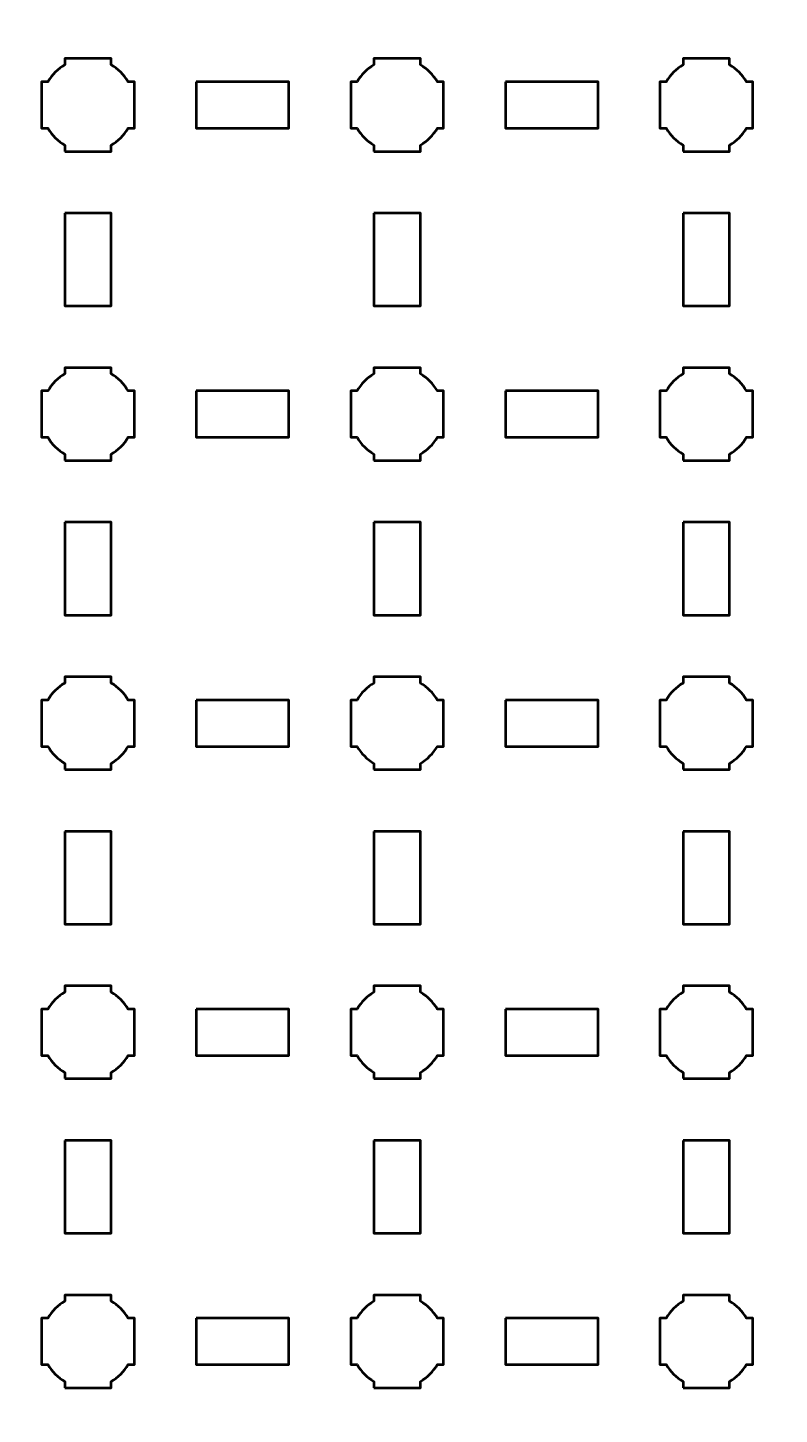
# Model space of a CAD drawing. Header units: centimetres. Extents: x -17.7 to 17.7, y -17.7 to 17.7.
# Drawn here: x 4.61 to 9.47, y -9.47 to -0.5 of the extents above; entities that cross this region are included whole.
import ezdxf

# ---------------------------------------------------------------- set-up
doc = ezdxf.new("R2010")
doc.units = ezdxf.units.CM
doc.header["$MEASUREMENT"] = 0
doc.layers.add('Layer 1', color=7, linetype='Continuous')

msp = doc.modelspace()

# ---------------------------------------------------------------- linework, layer by layer
at = {"layer": 'Layer 1', "lineweight": 53}
for points, knots in [([(-17.14996, 17.65006), (-17.14996, 17.65006), (17.14996, 17.65006), (17.14996, 17.65006), (17.14996, 17.65006), (17.42692, 17.65006), (17.65006, 17.42696), (17.65006, 17.14996), (17.65006, 17.14996), (17.65006, 17.14996), (17.65006, -17.14995), (17.65006, -17.14995), (17.65006, -17.14995), (17.65006, -17.42692), (17.42692, -17.65005), (17.14996, -17.65005), (17.14996, -17.65005), (17.14996, -17.65005), (-17.14996, -17.65005), (-17.14996, -17.65005), (-17.14996, -17.65005), (-17.42696, -17.65005), (-17.65005, -17.42692), (-17.65005, -17.14995), (-17.65005, -17.14995), (-17.65005, -17.14995), (-17.65005, 17.14996), (-17.65005, 17.14996), (-17.65005, 17.14996), (-17.65005, 17.42696), (-17.42696, 17.65006), (-17.14996, 17.65006)], [0, 0, 0, 0, 0.125, 0.125, 0.125, 0.125, 0.25, 0.25, 0.25, 0.25, 0.375, 0.375, 0.375, 0.375, 0.5, 0.5, 0.5, 0.5, 0.625, 0.625, 0.625, 0.625, 0.75, 0.75, 0.75, 0.75, 0.875, 0.875, 0.875, 0.875, 1, 1, 1, 1]), ([(4.85001, -1.29989), (4.85001, -1.29989), (4.85001, -1.25978), (4.85001, -1.25978), (4.85001, -1.25978), (4.80439, -1.23346), (4.76651, -1.19543), (4.74015, -1.14996), (4.74015, -1.14996), (4.74015, -1.14996), (4.69994, -1.14996), (4.69994, -1.14996), (4.69994, -1.14996), (4.69994, -1.14996), (4.69994, -0.99989), (4.69994, -0.99989), (4.69994, -0.99989), (4.69994, -0.99989), (4.69994, -0.84996), (4.69994, -0.84996), (4.69994, -0.84996), (4.69994, -0.84996), (4.74015, -0.84996), (4.74015, -0.84996), (4.74015, -0.84996), (4.76651, -0.80434), (4.80439, -0.76646), (4.85001, -0.74014), (4.85001, -0.74014), (4.85001, -0.74014), (4.85001, -0.69989), (4.85001, -0.69989), (4.85001, -0.69989), (4.85001, -0.69989), (4.99994, -0.69989), (4.99994, -0.69989), (4.99994, -0.69989), (4.99994, -0.69989), (5.15001, -0.69989), (5.15001, -0.69989), (5.15001, -0.69989), (5.15001, -0.69989), (5.15001, -0.74014), (5.15001, -0.74014), (5.15001, -0.74014), (5.19548, -0.76646), (5.23337, -0.80434), (5.25983, -0.84996), (5.25983, -0.84996), (5.25983, -0.84996), (5.29994, -0.84996), (5.29994, -0.84996), (5.29994, -0.84996), (5.29994, -0.84996), (5.29994, -0.99989), (5.29994, -0.99989), (5.29994, -0.99989), (5.29994, -0.99989), (5.29994, -1.14996), (5.29994, -1.14996), (5.29994, -1.14996), (5.29994, -1.14996), (5.25983, -1.14996), (5.25983, -1.14996), (5.25983, -1.14996), (5.23337, -1.19543), (5.19548, -1.23346), (5.15001, -1.25978), (5.15001, -1.25978), (5.15001, -1.25978), (5.15001, -1.29989), (5.15001, -1.29989), (5.15001, -1.29989), (5.15001, -1.29989), (4.99994, -1.29989), (4.99994, -1.29989), (4.99994, -1.29989), (4.99994, -1.29989), (4.85001, -1.29989), (4.85001, -1.29989)], [0, 0, 0, 0, 0.05, 0.05, 0.05, 0.05, 0.1, 0.1, 0.1, 0.1, 0.15, 0.15, 0.15, 0.15, 0.2, 0.2, 0.2, 0.2, 0.25, 0.25, 0.25, 0.25, 0.3, 0.3, 0.3, 0.3, 0.35, 0.35, 0.35, 0.35, 0.4, 0.4, 0.4, 0.4, 0.45, 0.45, 0.45, 0.45, 0.5, 0.5, 0.5, 0.5, 0.55, 0.55, 0.55, 0.55, 0.6, 0.6, 0.6, 0.6, 0.65, 0.65, 0.65, 0.65, 0.7, 0.7, 0.7, 0.7, 0.75, 0.75, 0.75, 0.75, 0.8, 0.8, 0.8, 0.8, 0.85, 0.85, 0.85, 0.85, 0.9, 0.9, 0.9, 0.9, 0.95, 0.95, 0.95, 0.95, 1, 1, 1, 1]), ([(6.84994, -1.29989), (6.84994, -1.29989), (6.84994, -1.25978), (6.84994, -1.25978), (6.84994, -1.25978), (6.80447, -1.23346), (6.76644, -1.19543), (6.74012, -1.14996), (6.74012, -1.14996), (6.74012, -1.14996), (6.69987, -1.14996), (6.69987, -1.14996), (6.69987, -1.14996), (6.69987, -1.14996), (6.69987, -0.99989), (6.69987, -0.99989), (6.69987, -0.99989), (6.69987, -0.99989), (6.69987, -0.84996), (6.69987, -0.84996), (6.69987, -0.84996), (6.69987, -0.84996), (6.74012, -0.84996), (6.74012, -0.84996), (6.74012, -0.84996), (6.76644, -0.80434), (6.80447, -0.76646), (6.84994, -0.74014), (6.84994, -0.74014), (6.84994, -0.74014), (6.84994, -0.69989), (6.84994, -0.69989), (6.84994, -0.69989), (6.84994, -0.69989), (6.99987, -0.69989), (6.99987, -0.69989), (6.99987, -0.69989), (6.99987, -0.69989), (7.14994, -0.69989), (7.14994, -0.69989), (7.14994, -0.69989), (7.14994, -0.69989), (7.14994, -0.74014), (7.14994, -0.74014), (7.14994, -0.74014), (7.19542, -0.76646), (7.23344, -0.80434), (7.25976, -0.84996), (7.25976, -0.84996), (7.25976, -0.84996), (7.29987, -0.84996), (7.29987, -0.84996), (7.29987, -0.84996), (7.29987, -0.84996), (7.29987, -0.99989), (7.29987, -0.99989), (7.29987, -0.99989), (7.29987, -0.99989), (7.29987, -1.14996), (7.29987, -1.14996), (7.29987, -1.14996), (7.29987, -1.14996), (7.25976, -1.14996), (7.25976, -1.14996), (7.25976, -1.14996), (7.23344, -1.19543), (7.19542, -1.23346), (7.14994, -1.25978), (7.14994, -1.25978), (7.14994, -1.25978), (7.14994, -1.29989), (7.14994, -1.29989), (7.14994, -1.29989), (7.14994, -1.29989), (6.99987, -1.29989), (6.99987, -1.29989), (6.99987, -1.29989), (6.99987, -1.29989), (6.84994, -1.29989), (6.84994, -1.29989)], [0, 0, 0, 0, 0.05, 0.05, 0.05, 0.05, 0.1, 0.1, 0.1, 0.1, 0.15, 0.15, 0.15, 0.15, 0.2, 0.2, 0.2, 0.2, 0.25, 0.25, 0.25, 0.25, 0.3, 0.3, 0.3, 0.3, 0.35, 0.35, 0.35, 0.35, 0.4, 0.4, 0.4, 0.4, 0.45, 0.45, 0.45, 0.45, 0.5, 0.5, 0.5, 0.5, 0.55, 0.55, 0.55, 0.55, 0.6, 0.6, 0.6, 0.6, 0.65, 0.65, 0.65, 0.65, 0.7, 0.7, 0.7, 0.7, 0.75, 0.75, 0.75, 0.75, 0.8, 0.8, 0.8, 0.8, 0.85, 0.85, 0.85, 0.85, 0.9, 0.9, 0.9, 0.9, 0.95, 0.95, 0.95, 0.95, 1, 1, 1, 1]), ([(8.84991, -1.29989), (8.84991, -1.29989), (8.84991, -1.25978), (8.84991, -1.25978), (8.84991, -1.25978), (8.80443, -1.23346), (8.76637, -1.19543), (8.74005, -1.14996), (8.74005, -1.14996), (8.74005, -1.14996), (8.69998, -1.14996), (8.69998, -1.14996), (8.69998, -1.14996), (8.69998, -1.14996), (8.69998, -0.99989), (8.69998, -0.99989), (8.69998, -0.99989), (8.69998, -0.99989), (8.69998, -0.84996), (8.69998, -0.84996), (8.69998, -0.84996), (8.69998, -0.84996), (8.74005, -0.84996), (8.74005, -0.84996), (8.74005, -0.84996), (8.76637, -0.80434), (8.80443, -0.76646), (8.84991, -0.74014), (8.84991, -0.74014), (8.84991, -0.74014), (8.84991, -0.69989), (8.84991, -0.69989), (8.84991, -0.69989), (8.84991, -0.69989), (8.99994, -0.69989), (8.99994, -0.69989), (8.99994, -0.69989), (8.99994, -0.69989), (9.14987, -0.69989), (9.14987, -0.69989), (9.14987, -0.69989), (9.14987, -0.69989), (9.14987, -0.74014), (9.14987, -0.74014), (9.14987, -0.74014), (9.19549, -0.76646), (9.23341, -0.80434), (9.25973, -0.84996), (9.25973, -0.84996), (9.25973, -0.84996), (9.29995, -0.84996), (9.29995, -0.84996), (9.29995, -0.84996), (9.29995, -0.84996), (9.29995, -0.99989), (9.29995, -0.99989), (9.29995, -0.99989), (9.29995, -0.99989), (9.29995, -1.14996), (9.29995, -1.14996), (9.29995, -1.14996), (9.29995, -1.14996), (9.25973, -1.14996), (9.25973, -1.14996), (9.25973, -1.14996), (9.23341, -1.19543), (9.19549, -1.23346), (9.14987, -1.25978), (9.14987, -1.25978), (9.14987, -1.25978), (9.14987, -1.29989), (9.14987, -1.29989), (9.14987, -1.29989), (9.14987, -1.29989), (8.99994, -1.29989), (8.99994, -1.29989), (8.99994, -1.29989), (8.99994, -1.29989), (8.84991, -1.29989), (8.84991, -1.29989)], [0, 0, 0, 0, 0.05, 0.05, 0.05, 0.05, 0.1, 0.1, 0.1, 0.1, 0.15, 0.15, 0.15, 0.15, 0.2, 0.2, 0.2, 0.2, 0.25, 0.25, 0.25, 0.25, 0.3, 0.3, 0.3, 0.3, 0.35, 0.35, 0.35, 0.35, 0.4, 0.4, 0.4, 0.4, 0.45, 0.45, 0.45, 0.45, 0.5, 0.5, 0.5, 0.5, 0.55, 0.55, 0.55, 0.55, 0.6, 0.6, 0.6, 0.6, 0.65, 0.65, 0.65, 0.65, 0.7, 0.7, 0.7, 0.7, 0.75, 0.75, 0.75, 0.75, 0.8, 0.8, 0.8, 0.8, 0.85, 0.85, 0.85, 0.85, 0.9, 0.9, 0.9, 0.9, 0.95, 0.95, 0.95, 0.95, 1, 1, 1, 1]), ([(5.69999, -0.84996), (5.69999, -0.84996), (6.29999, -0.84996), (6.29999, -0.84996), (6.29999, -0.84996), (6.29999, -0.84996), (6.29999, -1.14996), (6.29999, -1.14996), (6.29999, -1.14996), (6.29999, -1.14996), (5.69999, -1.14996), (5.69999, -1.14996), (5.69999, -1.14996), (5.69999, -1.14996), (5.69999, -0.84996), (5.69999, -0.84996)], [0, 0, 0, 0, 0.25, 0.25, 0.25, 0.25, 0.5, 0.5, 0.5, 0.5, 0.75, 0.75, 0.75, 0.75, 1, 1, 1, 1]), ([(7.70006, -0.84996), (7.70006, -0.84996), (8.30007, -0.84996), (8.30007, -0.84996), (8.30007, -0.84996), (8.30007, -0.84996), (8.30007, -1.14996), (8.30007, -1.14996), (8.30007, -1.14996), (8.30007, -1.14996), (7.70006, -1.14996), (7.70006, -1.14996), (7.70006, -1.14996), (7.70006, -1.14996), (7.70006, -0.84996), (7.70006, -0.84996)], [0, 0, 0, 0, 0.25, 0.25, 0.25, 0.25, 0.5, 0.5, 0.5, 0.5, 0.75, 0.75, 0.75, 0.75, 1, 1, 1, 1]), ([(4.85001, -1.69994), (4.85001, -1.69994), (5.15001, -1.69994), (5.15001, -1.69994), (5.15001, -1.69994), (5.15001, -1.69994), (5.15001, -2.29995), (5.15001, -2.29995), (5.15001, -2.29995), (5.15001, -2.29995), (4.85001, -2.29995), (4.85001, -2.29995), (4.85001, -2.29995), (4.85001, -2.29995), (4.85001, -1.69994), (4.85001, -1.69994)], [0, 0, 0, 0, 0.25, 0.25, 0.25, 0.25, 0.5, 0.5, 0.5, 0.5, 0.75, 0.75, 0.75, 0.75, 1, 1, 1, 1]), ([(6.84994, -1.69994), (6.84994, -1.69994), (7.14994, -1.69994), (7.14994, -1.69994), (7.14994, -1.69994), (7.14994, -1.69994), (7.14994, -2.29995), (7.14994, -2.29995), (7.14994, -2.29995), (7.14994, -2.29995), (6.84994, -2.29995), (6.84994, -2.29995), (6.84994, -2.29995), (6.84994, -2.29995), (6.84994, -1.69994), (6.84994, -1.69994)], [0, 0, 0, 0, 0.25, 0.25, 0.25, 0.25, 0.5, 0.5, 0.5, 0.5, 0.75, 0.75, 0.75, 0.75, 1, 1, 1, 1]), ([(8.85001, -1.69994), (8.85001, -1.69994), (9.15002, -1.69994), (9.15002, -1.69994), (9.15002, -1.69994), (9.15002, -1.69994), (9.15002, -2.29995), (9.15002, -2.29995), (9.15002, -2.29995), (9.15002, -2.29995), (8.85001, -2.29995), (8.85001, -2.29995), (8.85001, -2.29995), (8.85001, -2.29995), (8.85001, -1.69994), (8.85001, -1.69994)], [0, 0, 0, 0, 0.25, 0.25, 0.25, 0.25, 0.5, 0.5, 0.5, 0.5, 0.75, 0.75, 0.75, 0.75, 1, 1, 1, 1]), ([(4.85001, -3.29996), (4.85001, -3.29996), (4.85001, -3.25975), (4.85001, -3.25975), (4.85001, -3.25975), (4.80439, -3.23343), (4.76651, -3.19551), (4.74015, -3.14989), (4.74015, -3.14989), (4.74015, -3.14989), (4.69994, -3.14989), (4.69994, -3.14989), (4.69994, -3.14989), (4.69994, -3.14989), (4.69994, -2.99996), (4.69994, -2.99996), (4.69994, -2.99996), (4.69994, -2.99996), (4.69994, -2.84989), (4.69994, -2.84989), (4.69994, -2.84989), (4.69994, -2.84989), (4.74015, -2.84989), (4.74015, -2.84989), (4.74015, -2.84989), (4.76651, -2.80442), (4.80439, -2.76639), (4.85001, -2.74007), (4.85001, -2.74007), (4.85001, -2.74007), (4.85001, -2.69996), (4.85001, -2.69996), (4.85001, -2.69996), (4.85001, -2.69996), (4.99994, -2.69996), (4.99994, -2.69996), (4.99994, -2.69996), (4.99994, -2.69996), (5.15001, -2.69996), (5.15001, -2.69996), (5.15001, -2.69996), (5.15001, -2.69996), (5.15001, -2.74007), (5.15001, -2.74007), (5.15001, -2.74007), (5.19548, -2.76639), (5.23337, -2.80442), (5.25983, -2.84989), (5.25983, -2.84989), (5.25983, -2.84989), (5.29994, -2.84989), (5.29994, -2.84989), (5.29994, -2.84989), (5.29994, -2.84989), (5.29994, -2.99996), (5.29994, -2.99996), (5.29994, -2.99996), (5.29994, -2.99996), (5.29994, -3.14989), (5.29994, -3.14989), (5.29994, -3.14989), (5.29994, -3.14989), (5.25983, -3.14989), (5.25983, -3.14989), (5.25983, -3.14989), (5.23337, -3.19551), (5.19548, -3.23343), (5.15001, -3.25975), (5.15001, -3.25975), (5.15001, -3.25975), (5.15001, -3.29996), (5.15001, -3.29996), (5.15001, -3.29996), (5.15001, -3.29996), (4.99994, -3.29996), (4.99994, -3.29996), (4.99994, -3.29996), (4.99994, -3.29996), (4.85001, -3.29996), (4.85001, -3.29996)], [0, 0, 0, 0, 0.05, 0.05, 0.05, 0.05, 0.1, 0.1, 0.1, 0.1, 0.15, 0.15, 0.15, 0.15, 0.2, 0.2, 0.2, 0.2, 0.25, 0.25, 0.25, 0.25, 0.3, 0.3, 0.3, 0.3, 0.35, 0.35, 0.35, 0.35, 0.4, 0.4, 0.4, 0.4, 0.45, 0.45, 0.45, 0.45, 0.5, 0.5, 0.5, 0.5, 0.55, 0.55, 0.55, 0.55, 0.6, 0.6, 0.6, 0.6, 0.65, 0.65, 0.65, 0.65, 0.7, 0.7, 0.7, 0.7, 0.75, 0.75, 0.75, 0.75, 0.8, 0.8, 0.8, 0.8, 0.85, 0.85, 0.85, 0.85, 0.9, 0.9, 0.9, 0.9, 0.95, 0.95, 0.95, 0.95, 1, 1, 1, 1]), ([(6.84994, -3.29996), (6.84994, -3.29996), (6.84994, -3.25975), (6.84994, -3.25975), (6.84994, -3.25975), (6.80447, -3.23343), (6.76644, -3.19551), (6.74012, -3.14989), (6.74012, -3.14989), (6.74012, -3.14989), (6.69987, -3.14989), (6.69987, -3.14989), (6.69987, -3.14989), (6.69987, -3.14989), (6.69987, -2.99996), (6.69987, -2.99996), (6.69987, -2.99996), (6.69987, -2.99996), (6.69987, -2.84989), (6.69987, -2.84989), (6.69987, -2.84989), (6.69987, -2.84989), (6.74012, -2.84989), (6.74012, -2.84989), (6.74012, -2.84989), (6.76644, -2.80442), (6.80447, -2.76639), (6.84994, -2.74007), (6.84994, -2.74007), (6.84994, -2.74007), (6.84994, -2.69996), (6.84994, -2.69996), (6.84994, -2.69996), (6.84994, -2.69996), (6.99987, -2.69996), (6.99987, -2.69996), (6.99987, -2.69996), (6.99987, -2.69996), (7.14994, -2.69996), (7.14994, -2.69996), (7.14994, -2.69996), (7.14994, -2.69996), (7.14994, -2.74007), (7.14994, -2.74007), (7.14994, -2.74007), (7.19542, -2.76639), (7.23344, -2.80442), (7.25976, -2.84989), (7.25976, -2.84989), (7.25976, -2.84989), (7.29987, -2.84989), (7.29987, -2.84989), (7.29987, -2.84989), (7.29987, -2.84989), (7.29987, -2.99996), (7.29987, -2.99996), (7.29987, -2.99996), (7.29987, -2.99996), (7.29987, -3.14989), (7.29987, -3.14989), (7.29987, -3.14989), (7.29987, -3.14989), (7.25976, -3.14989), (7.25976, -3.14989), (7.25976, -3.14989), (7.23344, -3.19551), (7.19542, -3.23343), (7.14994, -3.25975), (7.14994, -3.25975), (7.14994, -3.25975), (7.14994, -3.29996), (7.14994, -3.29996), (7.14994, -3.29996), (7.14994, -3.29996), (6.99987, -3.29996), (6.99987, -3.29996), (6.99987, -3.29996), (6.99987, -3.29996), (6.84994, -3.29996), (6.84994, -3.29996)], [0, 0, 0, 0, 0.05, 0.05, 0.05, 0.05, 0.1, 0.1, 0.1, 0.1, 0.15, 0.15, 0.15, 0.15, 0.2, 0.2, 0.2, 0.2, 0.25, 0.25, 0.25, 0.25, 0.3, 0.3, 0.3, 0.3, 0.35, 0.35, 0.35, 0.35, 0.4, 0.4, 0.4, 0.4, 0.45, 0.45, 0.45, 0.45, 0.5, 0.5, 0.5, 0.5, 0.55, 0.55, 0.55, 0.55, 0.6, 0.6, 0.6, 0.6, 0.65, 0.65, 0.65, 0.65, 0.7, 0.7, 0.7, 0.7, 0.75, 0.75, 0.75, 0.75, 0.8, 0.8, 0.8, 0.8, 0.85, 0.85, 0.85, 0.85, 0.9, 0.9, 0.9, 0.9, 0.95, 0.95, 0.95, 0.95, 1, 1, 1, 1]), ([(8.84991, -3.29996), (8.84991, -3.29996), (8.84991, -3.25975), (8.84991, -3.25975), (8.84991, -3.25975), (8.80443, -3.23343), (8.76637, -3.19551), (8.74005, -3.14989), (8.74005, -3.14989), (8.74005, -3.14989), (8.69998, -3.14989), (8.69998, -3.14989), (8.69998, -3.14989), (8.69998, -3.14989), (8.69998, -2.99996), (8.69998, -2.99996), (8.69998, -2.99996), (8.69998, -2.99996), (8.69998, -2.84989), (8.69998, -2.84989), (8.69998, -2.84989), (8.69998, -2.84989), (8.74005, -2.84989), (8.74005, -2.84989), (8.74005, -2.84989), (8.76637, -2.80442), (8.80443, -2.76639), (8.84991, -2.74007), (8.84991, -2.74007), (8.84991, -2.74007), (8.84991, -2.69996), (8.84991, -2.69996), (8.84991, -2.69996), (8.84991, -2.69996), (8.99994, -2.69996), (8.99994, -2.69996), (8.99994, -2.69996), (8.99994, -2.69996), (9.14987, -2.69996), (9.14987, -2.69996), (9.14987, -2.69996), (9.14987, -2.69996), (9.14987, -2.74007), (9.14987, -2.74007), (9.14987, -2.74007), (9.19549, -2.76639), (9.23341, -2.80442), (9.25973, -2.84989), (9.25973, -2.84989), (9.25973, -2.84989), (9.29995, -2.84989), (9.29995, -2.84989), (9.29995, -2.84989), (9.29995, -2.84989), (9.29995, -2.99996), (9.29995, -2.99996), (9.29995, -2.99996), (9.29995, -2.99996), (9.29995, -3.14989), (9.29995, -3.14989), (9.29995, -3.14989), (9.29995, -3.14989), (9.25973, -3.14989), (9.25973, -3.14989), (9.25973, -3.14989), (9.23341, -3.19551), (9.19549, -3.23343), (9.14987, -3.25975), (9.14987, -3.25975), (9.14987, -3.25975), (9.14987, -3.29996), (9.14987, -3.29996), (9.14987, -3.29996), (9.14987, -3.29996), (8.99994, -3.29996), (8.99994, -3.29996), (8.99994, -3.29996), (8.99994, -3.29996), (8.84991, -3.29996), (8.84991, -3.29996)], [0, 0, 0, 0, 0.05, 0.05, 0.05, 0.05, 0.1, 0.1, 0.1, 0.1, 0.15, 0.15, 0.15, 0.15, 0.2, 0.2, 0.2, 0.2, 0.25, 0.25, 0.25, 0.25, 0.3, 0.3, 0.3, 0.3, 0.35, 0.35, 0.35, 0.35, 0.4, 0.4, 0.4, 0.4, 0.45, 0.45, 0.45, 0.45, 0.5, 0.5, 0.5, 0.5, 0.55, 0.55, 0.55, 0.55, 0.6, 0.6, 0.6, 0.6, 0.65, 0.65, 0.65, 0.65, 0.7, 0.7, 0.7, 0.7, 0.75, 0.75, 0.75, 0.75, 0.8, 0.8, 0.8, 0.8, 0.85, 0.85, 0.85, 0.85, 0.9, 0.9, 0.9, 0.9, 0.95, 0.95, 0.95, 0.95, 1, 1, 1, 1]), ([(5.69999, -2.85003), (5.69999, -2.85003), (6.29999, -2.85003), (6.29999, -2.85003), (6.29999, -2.85003), (6.29999, -2.85003), (6.29999, -3.15003), (6.29999, -3.15003), (6.29999, -3.15003), (6.29999, -3.15003), (5.69999, -3.15003), (5.69999, -3.15003), (5.69999, -3.15003), (5.69999, -3.15003), (5.69999, -2.85003), (5.69999, -2.85003)], [0, 0, 0, 0, 0.25, 0.25, 0.25, 0.25, 0.5, 0.5, 0.5, 0.5, 0.75, 0.75, 0.75, 0.75, 1, 1, 1, 1]), ([(7.70006, -2.85003), (7.70006, -2.85003), (8.30007, -2.85003), (8.30007, -2.85003), (8.30007, -2.85003), (8.30007, -2.85003), (8.30007, -3.15003), (8.30007, -3.15003), (8.30007, -3.15003), (8.30007, -3.15003), (7.70006, -3.15003), (7.70006, -3.15003), (7.70006, -3.15003), (7.70006, -3.15003), (7.70006, -2.85003), (7.70006, -2.85003)], [0, 0, 0, 0, 0.25, 0.25, 0.25, 0.25, 0.5, 0.5, 0.5, 0.5, 0.75, 0.75, 0.75, 0.75, 1, 1, 1, 1]), ([(4.85001, -3.70001), (4.85001, -3.70001), (5.15001, -3.70001), (5.15001, -3.70001), (5.15001, -3.70001), (5.15001, -3.70001), (5.15001, -4.30002), (5.15001, -4.30002), (5.15001, -4.30002), (5.15001, -4.30002), (4.85001, -4.30002), (4.85001, -4.30002), (4.85001, -4.30002), (4.85001, -4.30002), (4.85001, -3.70001), (4.85001, -3.70001)], [0, 0, 0, 0, 0.25, 0.25, 0.25, 0.25, 0.5, 0.5, 0.5, 0.5, 0.75, 0.75, 0.75, 0.75, 1, 1, 1, 1]), ([(6.84994, -3.70001), (6.84994, -3.70001), (7.14994, -3.70001), (7.14994, -3.70001), (7.14994, -3.70001), (7.14994, -3.70001), (7.14994, -4.30002), (7.14994, -4.30002), (7.14994, -4.30002), (7.14994, -4.30002), (6.84994, -4.30002), (6.84994, -4.30002), (6.84994, -4.30002), (6.84994, -4.30002), (6.84994, -3.70001), (6.84994, -3.70001)], [0, 0, 0, 0, 0.25, 0.25, 0.25, 0.25, 0.5, 0.5, 0.5, 0.5, 0.75, 0.75, 0.75, 0.75, 1, 1, 1, 1]), ([(8.85001, -3.70001), (8.85001, -3.70001), (9.15002, -3.70001), (9.15002, -3.70001), (9.15002, -3.70001), (9.15002, -3.70001), (9.15002, -4.30002), (9.15002, -4.30002), (9.15002, -4.30002), (9.15002, -4.30002), (8.85001, -4.30002), (8.85001, -4.30002), (8.85001, -4.30002), (8.85001, -4.30002), (8.85001, -3.70001), (8.85001, -3.70001)], [0, 0, 0, 0, 0.25, 0.25, 0.25, 0.25, 0.5, 0.5, 0.5, 0.5, 0.75, 0.75, 0.75, 0.75, 1, 1, 1, 1]), ([(4.85001, -5.29993), (4.85001, -5.29993), (4.85001, -5.25982), (4.85001, -5.25982), (4.85001, -5.25982), (4.80439, -5.2335), (4.76651, -5.19547), (4.74015, -5.15), (4.74015, -5.15), (4.74015, -5.15), (4.69994, -5.15), (4.69994, -5.15), (4.69994, -5.15), (4.69994, -5.15), (4.69994, -4.99993), (4.69994, -4.99993), (4.69994, -4.99993), (4.69994, -4.99993), (4.69994, -4.85), (4.69994, -4.85), (4.69994, -4.85), (4.69994, -4.85), (4.74015, -4.85), (4.74015, -4.85), (4.74015, -4.85), (4.76651, -4.80439), (4.80439, -4.7665), (4.85001, -4.74004), (4.85001, -4.74004), (4.85001, -4.74004), (4.85001, -4.69993), (4.85001, -4.69993), (4.85001, -4.69993), (4.85001, -4.69993), (4.99994, -4.69993), (4.99994, -4.69993), (4.99994, -4.69993), (4.99994, -4.69993), (5.15001, -4.69993), (5.15001, -4.69993), (5.15001, -4.69993), (5.15001, -4.69993), (5.15001, -4.74004), (5.15001, -4.74004), (5.15001, -4.74004), (5.19548, -4.7665), (5.23337, -4.80439), (5.25983, -4.85), (5.25983, -4.85), (5.25983, -4.85), (5.29994, -4.85), (5.29994, -4.85), (5.29994, -4.85), (5.29994, -4.85), (5.29994, -4.99993), (5.29994, -4.99993), (5.29994, -4.99993), (5.29994, -4.99993), (5.29994, -5.15), (5.29994, -5.15), (5.29994, -5.15), (5.29994, -5.15), (5.25983, -5.15), (5.25983, -5.15), (5.25983, -5.15), (5.23337, -5.19547), (5.19548, -5.2335), (5.15001, -5.25982), (5.15001, -5.25982), (5.15001, -5.25982), (5.15001, -5.29993), (5.15001, -5.29993), (5.15001, -5.29993), (5.15001, -5.29993), (4.99994, -5.29993), (4.99994, -5.29993), (4.99994, -5.29993), (4.99994, -5.29993), (4.85001, -5.29993), (4.85001, -5.29993)], [0, 0, 0, 0, 0.05, 0.05, 0.05, 0.05, 0.1, 0.1, 0.1, 0.1, 0.15, 0.15, 0.15, 0.15, 0.2, 0.2, 0.2, 0.2, 0.25, 0.25, 0.25, 0.25, 0.3, 0.3, 0.3, 0.3, 0.35, 0.35, 0.35, 0.35, 0.4, 0.4, 0.4, 0.4, 0.45, 0.45, 0.45, 0.45, 0.5, 0.5, 0.5, 0.5, 0.55, 0.55, 0.55, 0.55, 0.6, 0.6, 0.6, 0.6, 0.65, 0.65, 0.65, 0.65, 0.7, 0.7, 0.7, 0.7, 0.75, 0.75, 0.75, 0.75, 0.8, 0.8, 0.8, 0.8, 0.85, 0.85, 0.85, 0.85, 0.9, 0.9, 0.9, 0.9, 0.95, 0.95, 0.95, 0.95, 1, 1, 1, 1]), ([(6.84994, -5.29993), (6.84994, -5.29993), (6.84994, -5.25982), (6.84994, -5.25982), (6.84994, -5.25982), (6.80447, -5.2335), (6.76644, -5.19547), (6.74012, -5.15), (6.74012, -5.15), (6.74012, -5.15), (6.69987, -5.15), (6.69987, -5.15), (6.69987, -5.15), (6.69987, -5.15), (6.69987, -4.99993), (6.69987, -4.99993), (6.69987, -4.99993), (6.69987, -4.99993), (6.69987, -4.85), (6.69987, -4.85), (6.69987, -4.85), (6.69987, -4.85), (6.74012, -4.85), (6.74012, -4.85), (6.74012, -4.85), (6.76644, -4.80439), (6.80447, -4.7665), (6.84994, -4.74004), (6.84994, -4.74004), (6.84994, -4.74004), (6.84994, -4.69993), (6.84994, -4.69993), (6.84994, -4.69993), (6.84994, -4.69993), (6.99987, -4.69993), (6.99987, -4.69993), (6.99987, -4.69993), (6.99987, -4.69993), (7.14994, -4.69993), (7.14994, -4.69993), (7.14994, -4.69993), (7.14994, -4.69993), (7.14994, -4.74004), (7.14994, -4.74004), (7.14994, -4.74004), (7.19542, -4.7665), (7.23344, -4.80439), (7.25976, -4.85), (7.25976, -4.85), (7.25976, -4.85), (7.29987, -4.85), (7.29987, -4.85), (7.29987, -4.85), (7.29987, -4.85), (7.29987, -4.99993), (7.29987, -4.99993), (7.29987, -4.99993), (7.29987, -4.99993), (7.29987, -5.15), (7.29987, -5.15), (7.29987, -5.15), (7.29987, -5.15), (7.25976, -5.15), (7.25976, -5.15), (7.25976, -5.15), (7.23344, -5.19547), (7.19542, -5.2335), (7.14994, -5.25982), (7.14994, -5.25982), (7.14994, -5.25982), (7.14994, -5.29993), (7.14994, -5.29993), (7.14994, -5.29993), (7.14994, -5.29993), (6.99987, -5.29993), (6.99987, -5.29993), (6.99987, -5.29993), (6.99987, -5.29993), (6.84994, -5.29993), (6.84994, -5.29993)], [0, 0, 0, 0, 0.05, 0.05, 0.05, 0.05, 0.1, 0.1, 0.1, 0.1, 0.15, 0.15, 0.15, 0.15, 0.2, 0.2, 0.2, 0.2, 0.25, 0.25, 0.25, 0.25, 0.3, 0.3, 0.3, 0.3, 0.35, 0.35, 0.35, 0.35, 0.4, 0.4, 0.4, 0.4, 0.45, 0.45, 0.45, 0.45, 0.5, 0.5, 0.5, 0.5, 0.55, 0.55, 0.55, 0.55, 0.6, 0.6, 0.6, 0.6, 0.65, 0.65, 0.65, 0.65, 0.7, 0.7, 0.7, 0.7, 0.75, 0.75, 0.75, 0.75, 0.8, 0.8, 0.8, 0.8, 0.85, 0.85, 0.85, 0.85, 0.9, 0.9, 0.9, 0.9, 0.95, 0.95, 0.95, 0.95, 1, 1, 1, 1]), ([(8.84991, -5.29993), (8.84991, -5.29993), (8.84991, -5.25982), (8.84991, -5.25982), (8.84991, -5.25982), (8.80443, -5.2335), (8.76637, -5.19547), (8.74005, -5.15), (8.74005, -5.15), (8.74005, -5.15), (8.69998, -5.15), (8.69998, -5.15), (8.69998, -5.15), (8.69998, -5.15), (8.69998, -4.99993), (8.69998, -4.99993), (8.69998, -4.99993), (8.69998, -4.99993), (8.69998, -4.85), (8.69998, -4.85), (8.69998, -4.85), (8.69998, -4.85), (8.74005, -4.85), (8.74005, -4.85), (8.74005, -4.85), (8.76637, -4.80439), (8.80443, -4.7665), (8.84991, -4.74004), (8.84991, -4.74004), (8.84991, -4.74004), (8.84991, -4.69993), (8.84991, -4.69993), (8.84991, -4.69993), (8.84991, -4.69993), (8.99994, -4.69993), (8.99994, -4.69993), (8.99994, -4.69993), (8.99994, -4.69993), (9.14987, -4.69993), (9.14987, -4.69993), (9.14987, -4.69993), (9.14987, -4.69993), (9.14987, -4.74004), (9.14987, -4.74004), (9.14987, -4.74004), (9.19549, -4.7665), (9.23341, -4.80439), (9.25973, -4.85), (9.25973, -4.85), (9.25973, -4.85), (9.29995, -4.85), (9.29995, -4.85), (9.29995, -4.85), (9.29995, -4.85), (9.29995, -4.99993), (9.29995, -4.99993), (9.29995, -4.99993), (9.29995, -4.99993), (9.29995, -5.15), (9.29995, -5.15), (9.29995, -5.15), (9.29995, -5.15), (9.25973, -5.15), (9.25973, -5.15), (9.25973, -5.15), (9.23341, -5.19547), (9.19549, -5.2335), (9.14987, -5.25982), (9.14987, -5.25982), (9.14987, -5.25982), (9.14987, -5.29993), (9.14987, -5.29993), (9.14987, -5.29993), (9.14987, -5.29993), (8.99994, -5.29993), (8.99994, -5.29993), (8.99994, -5.29993), (8.99994, -5.29993), (8.84991, -5.29993), (8.84991, -5.29993)], [0, 0, 0, 0, 0.05, 0.05, 0.05, 0.05, 0.1, 0.1, 0.1, 0.1, 0.15, 0.15, 0.15, 0.15, 0.2, 0.2, 0.2, 0.2, 0.25, 0.25, 0.25, 0.25, 0.3, 0.3, 0.3, 0.3, 0.35, 0.35, 0.35, 0.35, 0.4, 0.4, 0.4, 0.4, 0.45, 0.45, 0.45, 0.45, 0.5, 0.5, 0.5, 0.5, 0.55, 0.55, 0.55, 0.55, 0.6, 0.6, 0.6, 0.6, 0.65, 0.65, 0.65, 0.65, 0.7, 0.7, 0.7, 0.7, 0.75, 0.75, 0.75, 0.75, 0.8, 0.8, 0.8, 0.8, 0.85, 0.85, 0.85, 0.85, 0.9, 0.9, 0.9, 0.9, 0.95, 0.95, 0.95, 0.95, 1, 1, 1, 1]), ([(5.69999, -4.85), (5.69999, -4.85), (6.29999, -4.85), (6.29999, -4.85), (6.29999, -4.85), (6.29999, -4.85), (6.29999, -5.15), (6.29999, -5.15), (6.29999, -5.15), (6.29999, -5.15), (5.69999, -5.15), (5.69999, -5.15), (5.69999, -5.15), (5.69999, -5.15), (5.69999, -4.85), (5.69999, -4.85)], [0, 0, 0, 0, 0.25, 0.25, 0.25, 0.25, 0.5, 0.5, 0.5, 0.5, 0.75, 0.75, 0.75, 0.75, 1, 1, 1, 1]), ([(7.70006, -4.85), (7.70006, -4.85), (8.30007, -4.85), (8.30007, -4.85), (8.30007, -4.85), (8.30007, -4.85), (8.30007, -5.15), (8.30007, -5.15), (8.30007, -5.15), (8.30007, -5.15), (7.70006, -5.15), (7.70006, -5.15), (7.70006, -5.15), (7.70006, -5.15), (7.70006, -4.85), (7.70006, -4.85)], [0, 0, 0, 0, 0.25, 0.25, 0.25, 0.25, 0.5, 0.5, 0.5, 0.5, 0.75, 0.75, 0.75, 0.75, 1, 1, 1, 1]), ([(4.85001, -5.69998), (4.85001, -5.69998), (5.15001, -5.69998), (5.15001, -5.69998), (5.15001, -5.69998), (5.15001, -5.69998), (5.15001, -6.29999), (5.15001, -6.29999), (5.15001, -6.29999), (5.15001, -6.29999), (4.85001, -6.29999), (4.85001, -6.29999), (4.85001, -6.29999), (4.85001, -6.29999), (4.85001, -5.69998), (4.85001, -5.69998)], [0, 0, 0, 0, 0.25, 0.25, 0.25, 0.25, 0.5, 0.5, 0.5, 0.5, 0.75, 0.75, 0.75, 0.75, 1, 1, 1, 1]), ([(6.84994, -5.69998), (6.84994, -5.69998), (7.14994, -5.69998), (7.14994, -5.69998), (7.14994, -5.69998), (7.14994, -5.69998), (7.14994, -6.29999), (7.14994, -6.29999), (7.14994, -6.29999), (7.14994, -6.29999), (6.84994, -6.29999), (6.84994, -6.29999), (6.84994, -6.29999), (6.84994, -6.29999), (6.84994, -5.69998), (6.84994, -5.69998)], [0, 0, 0, 0, 0.25, 0.25, 0.25, 0.25, 0.5, 0.5, 0.5, 0.5, 0.75, 0.75, 0.75, 0.75, 1, 1, 1, 1]), ([(8.85001, -5.69998), (8.85001, -5.69998), (9.15002, -5.69998), (9.15002, -5.69998), (9.15002, -5.69998), (9.15002, -5.69998), (9.15002, -6.29999), (9.15002, -6.29999), (9.15002, -6.29999), (9.15002, -6.29999), (8.85001, -6.29999), (8.85001, -6.29999), (8.85001, -6.29999), (8.85001, -6.29999), (8.85001, -5.69998), (8.85001, -5.69998)], [0, 0, 0, 0, 0.25, 0.25, 0.25, 0.25, 0.5, 0.5, 0.5, 0.5, 0.75, 0.75, 0.75, 0.75, 1, 1, 1, 1]), ([(4.85001, -7.29986), (4.85001, -7.29986), (4.85001, -7.25975), (4.85001, -7.25975), (4.85001, -7.25975), (4.80439, -7.23344), (4.76651, -7.19541), (4.74015, -7.14993), (4.74015, -7.14993), (4.74015, -7.14993), (4.69994, -7.14993), (4.69994, -7.14993), (4.69994, -7.14993), (4.69994, -7.14993), (4.69994, -6.99986), (4.69994, -6.99986), (4.69994, -6.99986), (4.69994, -6.99986), (4.69994, -6.84993), (4.69994, -6.84993), (4.69994, -6.84993), (4.69994, -6.84993), (4.74015, -6.84993), (4.74015, -6.84993), (4.74015, -6.84993), (4.76651, -6.80446), (4.80439, -6.76643), (4.85001, -6.74011), (4.85001, -6.74011), (4.85001, -6.74011), (4.85001, -6.69986), (4.85001, -6.69986), (4.85001, -6.69986), (4.85001, -6.69986), (4.99994, -6.69986), (4.99994, -6.69986), (4.99994, -6.69986), (4.99994, -6.69986), (5.15001, -6.69986), (5.15001, -6.69986), (5.15001, -6.69986), (5.15001, -6.69986), (5.15001, -6.74011), (5.15001, -6.74011), (5.15001, -6.74011), (5.19548, -6.76643), (5.23337, -6.80446), (5.25983, -6.84993), (5.25983, -6.84993), (5.25983, -6.84993), (5.29994, -6.84993), (5.29994, -6.84993), (5.29994, -6.84993), (5.29994, -6.84993), (5.29994, -6.99986), (5.29994, -6.99986), (5.29994, -6.99986), (5.29994, -6.99986), (5.29994, -7.14993), (5.29994, -7.14993), (5.29994, -7.14993), (5.29994, -7.14993), (5.25983, -7.14993), (5.25983, -7.14993), (5.25983, -7.14993), (5.23337, -7.19541), (5.19548, -7.23344), (5.15001, -7.25975), (5.15001, -7.25975), (5.15001, -7.25975), (5.15001, -7.29986), (5.15001, -7.29986), (5.15001, -7.29986), (5.15001, -7.29986), (4.99994, -7.29986), (4.99994, -7.29986), (4.99994, -7.29986), (4.99994, -7.29986), (4.85001, -7.29986), (4.85001, -7.29986)], [0, 0, 0, 0, 0.05, 0.05, 0.05, 0.05, 0.1, 0.1, 0.1, 0.1, 0.15, 0.15, 0.15, 0.15, 0.2, 0.2, 0.2, 0.2, 0.25, 0.25, 0.25, 0.25, 0.3, 0.3, 0.3, 0.3, 0.35, 0.35, 0.35, 0.35, 0.4, 0.4, 0.4, 0.4, 0.45, 0.45, 0.45, 0.45, 0.5, 0.5, 0.5, 0.5, 0.55, 0.55, 0.55, 0.55, 0.6, 0.6, 0.6, 0.6, 0.65, 0.65, 0.65, 0.65, 0.7, 0.7, 0.7, 0.7, 0.75, 0.75, 0.75, 0.75, 0.8, 0.8, 0.8, 0.8, 0.85, 0.85, 0.85, 0.85, 0.9, 0.9, 0.9, 0.9, 0.95, 0.95, 0.95, 0.95, 1, 1, 1, 1]), ([(6.84994, -7.29986), (6.84994, -7.29986), (6.84994, -7.25975), (6.84994, -7.25975), (6.84994, -7.25975), (6.80447, -7.23344), (6.76644, -7.19541), (6.74012, -7.14993), (6.74012, -7.14993), (6.74012, -7.14993), (6.69987, -7.14993), (6.69987, -7.14993), (6.69987, -7.14993), (6.69987, -7.14993), (6.69987, -6.99986), (6.69987, -6.99986), (6.69987, -6.99986), (6.69987, -6.99986), (6.69987, -6.84993), (6.69987, -6.84993), (6.69987, -6.84993), (6.69987, -6.84993), (6.74012, -6.84993), (6.74012, -6.84993), (6.74012, -6.84993), (6.76644, -6.80446), (6.80447, -6.76643), (6.84994, -6.74011), (6.84994, -6.74011), (6.84994, -6.74011), (6.84994, -6.69986), (6.84994, -6.69986), (6.84994, -6.69986), (6.84994, -6.69986), (6.99987, -6.69986), (6.99987, -6.69986), (6.99987, -6.69986), (6.99987, -6.69986), (7.14994, -6.69986), (7.14994, -6.69986), (7.14994, -6.69986), (7.14994, -6.69986), (7.14994, -6.74011), (7.14994, -6.74011), (7.14994, -6.74011), (7.19542, -6.76643), (7.23344, -6.80446), (7.25976, -6.84993), (7.25976, -6.84993), (7.25976, -6.84993), (7.29987, -6.84993), (7.29987, -6.84993), (7.29987, -6.84993), (7.29987, -6.84993), (7.29987, -6.99986), (7.29987, -6.99986), (7.29987, -6.99986), (7.29987, -6.99986), (7.29987, -7.14993), (7.29987, -7.14993), (7.29987, -7.14993), (7.29987, -7.14993), (7.25976, -7.14993), (7.25976, -7.14993), (7.25976, -7.14993), (7.23344, -7.19541), (7.19542, -7.23344), (7.14994, -7.25975), (7.14994, -7.25975), (7.14994, -7.25975), (7.14994, -7.29986), (7.14994, -7.29986), (7.14994, -7.29986), (7.14994, -7.29986), (6.99987, -7.29986), (6.99987, -7.29986), (6.99987, -7.29986), (6.99987, -7.29986), (6.84994, -7.29986), (6.84994, -7.29986)], [0, 0, 0, 0, 0.05, 0.05, 0.05, 0.05, 0.1, 0.1, 0.1, 0.1, 0.15, 0.15, 0.15, 0.15, 0.2, 0.2, 0.2, 0.2, 0.25, 0.25, 0.25, 0.25, 0.3, 0.3, 0.3, 0.3, 0.35, 0.35, 0.35, 0.35, 0.4, 0.4, 0.4, 0.4, 0.45, 0.45, 0.45, 0.45, 0.5, 0.5, 0.5, 0.5, 0.55, 0.55, 0.55, 0.55, 0.6, 0.6, 0.6, 0.6, 0.65, 0.65, 0.65, 0.65, 0.7, 0.7, 0.7, 0.7, 0.75, 0.75, 0.75, 0.75, 0.8, 0.8, 0.8, 0.8, 0.85, 0.85, 0.85, 0.85, 0.9, 0.9, 0.9, 0.9, 0.95, 0.95, 0.95, 0.95, 1, 1, 1, 1]), ([(8.84991, -7.29986), (8.84991, -7.29986), (8.84991, -7.25975), (8.84991, -7.25975), (8.84991, -7.25975), (8.80443, -7.23344), (8.76637, -7.19541), (8.74005, -7.14993), (8.74005, -7.14993), (8.74005, -7.14993), (8.69998, -7.14993), (8.69998, -7.14993), (8.69998, -7.14993), (8.69998, -7.14993), (8.69998, -6.99986), (8.69998, -6.99986), (8.69998, -6.99986), (8.69998, -6.99986), (8.69998, -6.84993), (8.69998, -6.84993), (8.69998, -6.84993), (8.69998, -6.84993), (8.74005, -6.84993), (8.74005, -6.84993), (8.74005, -6.84993), (8.76637, -6.80446), (8.80443, -6.76643), (8.84991, -6.74011), (8.84991, -6.74011), (8.84991, -6.74011), (8.84991, -6.69986), (8.84991, -6.69986), (8.84991, -6.69986), (8.84991, -6.69986), (8.99994, -6.69986), (8.99994, -6.69986), (8.99994, -6.69986), (8.99994, -6.69986), (9.14987, -6.69986), (9.14987, -6.69986), (9.14987, -6.69986), (9.14987, -6.69986), (9.14987, -6.74011), (9.14987, -6.74011), (9.14987, -6.74011), (9.19549, -6.76643), (9.23341, -6.80446), (9.25973, -6.84993), (9.25973, -6.84993), (9.25973, -6.84993), (9.29995, -6.84993), (9.29995, -6.84993), (9.29995, -6.84993), (9.29995, -6.84993), (9.29995, -6.99986), (9.29995, -6.99986), (9.29995, -6.99986), (9.29995, -6.99986), (9.29995, -7.14993), (9.29995, -7.14993), (9.29995, -7.14993), (9.29995, -7.14993), (9.25973, -7.14993), (9.25973, -7.14993), (9.25973, -7.14993), (9.23341, -7.19541), (9.19549, -7.23344), (9.14987, -7.25975), (9.14987, -7.25975), (9.14987, -7.25975), (9.14987, -7.29986), (9.14987, -7.29986), (9.14987, -7.29986), (9.14987, -7.29986), (8.99994, -7.29986), (8.99994, -7.29986), (8.99994, -7.29986), (8.99994, -7.29986), (8.84991, -7.29986), (8.84991, -7.29986)], [0, 0, 0, 0, 0.05, 0.05, 0.05, 0.05, 0.1, 0.1, 0.1, 0.1, 0.15, 0.15, 0.15, 0.15, 0.2, 0.2, 0.2, 0.2, 0.25, 0.25, 0.25, 0.25, 0.3, 0.3, 0.3, 0.3, 0.35, 0.35, 0.35, 0.35, 0.4, 0.4, 0.4, 0.4, 0.45, 0.45, 0.45, 0.45, 0.5, 0.5, 0.5, 0.5, 0.55, 0.55, 0.55, 0.55, 0.6, 0.6, 0.6, 0.6, 0.65, 0.65, 0.65, 0.65, 0.7, 0.7, 0.7, 0.7, 0.75, 0.75, 0.75, 0.75, 0.8, 0.8, 0.8, 0.8, 0.85, 0.85, 0.85, 0.85, 0.9, 0.9, 0.9, 0.9, 0.95, 0.95, 0.95, 0.95, 1, 1, 1, 1]), ([(5.69999, -6.84993), (5.69999, -6.84993), (6.29999, -6.84993), (6.29999, -6.84993), (6.29999, -6.84993), (6.29999, -6.84993), (6.29999, -7.14993), (6.29999, -7.14993), (6.29999, -7.14993), (6.29999, -7.14993), (5.69999, -7.14993), (5.69999, -7.14993), (5.69999, -7.14993), (5.69999, -7.14993), (5.69999, -6.84993), (5.69999, -6.84993)], [0, 0, 0, 0, 0.25, 0.25, 0.25, 0.25, 0.5, 0.5, 0.5, 0.5, 0.75, 0.75, 0.75, 0.75, 1, 1, 1, 1]), ([(7.70006, -6.84993), (7.70006, -6.84993), (8.30007, -6.84993), (8.30007, -6.84993), (8.30007, -6.84993), (8.30007, -6.84993), (8.30007, -7.14993), (8.30007, -7.14993), (8.30007, -7.14993), (8.30007, -7.14993), (7.70006, -7.14993), (7.70006, -7.14993), (7.70006, -7.14993), (7.70006, -7.14993), (7.70006, -6.84993), (7.70006, -6.84993)], [0, 0, 0, 0, 0.25, 0.25, 0.25, 0.25, 0.5, 0.5, 0.5, 0.5, 0.75, 0.75, 0.75, 0.75, 1, 1, 1, 1]), ([(4.85001, -7.70006), (4.85001, -7.70006), (5.15001, -7.70006), (5.15001, -7.70006), (5.15001, -7.70006), (5.15001, -7.70006), (5.15001, -8.30006), (5.15001, -8.30006), (5.15001, -8.30006), (5.15001, -8.30006), (4.85001, -8.30006), (4.85001, -8.30006), (4.85001, -8.30006), (4.85001, -8.30006), (4.85001, -7.70006), (4.85001, -7.70006)], [0, 0, 0, 0, 0.25, 0.25, 0.25, 0.25, 0.5, 0.5, 0.5, 0.5, 0.75, 0.75, 0.75, 0.75, 1, 1, 1, 1]), ([(6.84994, -7.70006), (6.84994, -7.70006), (7.14994, -7.70006), (7.14994, -7.70006), (7.14994, -7.70006), (7.14994, -7.70006), (7.14994, -8.30006), (7.14994, -8.30006), (7.14994, -8.30006), (7.14994, -8.30006), (6.84994, -8.30006), (6.84994, -8.30006), (6.84994, -8.30006), (6.84994, -8.30006), (6.84994, -7.70006), (6.84994, -7.70006)], [0, 0, 0, 0, 0.25, 0.25, 0.25, 0.25, 0.5, 0.5, 0.5, 0.5, 0.75, 0.75, 0.75, 0.75, 1, 1, 1, 1]), ([(8.85001, -7.70006), (8.85001, -7.70006), (9.15002, -7.70006), (9.15002, -7.70006), (9.15002, -7.70006), (9.15002, -7.70006), (9.15002, -8.30006), (9.15002, -8.30006), (9.15002, -8.30006), (9.15002, -8.30006), (8.85001, -8.30006), (8.85001, -8.30006), (8.85001, -8.30006), (8.85001, -8.30006), (8.85001, -7.70006), (8.85001, -7.70006)], [0, 0, 0, 0, 0.25, 0.25, 0.25, 0.25, 0.5, 0.5, 0.5, 0.5, 0.75, 0.75, 0.75, 0.75, 1, 1, 1, 1]), ([(4.85001, -9.29994), (4.85001, -9.29994), (4.85001, -9.25972), (4.85001, -9.25972), (4.85001, -9.25972), (4.80439, -9.2334), (4.76651, -9.19548), (4.74015, -9.14987), (4.74015, -9.14987), (4.74015, -9.14987), (4.69994, -9.14987), (4.69994, -9.14987), (4.69994, -9.14987), (4.69994, -9.14987), (4.69994, -8.99994), (4.69994, -8.99994), (4.69994, -8.99994), (4.69994, -8.99994), (4.69994, -8.8499), (4.69994, -8.8499), (4.69994, -8.8499), (4.69994, -8.8499), (4.74015, -8.8499), (4.74015, -8.8499), (4.74015, -8.8499), (4.76651, -8.80443), (4.80439, -8.76636), (4.85001, -8.74004), (4.85001, -8.74004), (4.85001, -8.74004), (4.85001, -8.69997), (4.85001, -8.69997), (4.85001, -8.69997), (4.85001, -8.69997), (4.99994, -8.69997), (4.99994, -8.69997), (4.99994, -8.69997), (4.99994, -8.69997), (5.15001, -8.69997), (5.15001, -8.69997), (5.15001, -8.69997), (5.15001, -8.69997), (5.15001, -8.74004), (5.15001, -8.74004), (5.15001, -8.74004), (5.19548, -8.76636), (5.23337, -8.80443), (5.25983, -8.8499), (5.25983, -8.8499), (5.25983, -8.8499), (5.29994, -8.8499), (5.29994, -8.8499), (5.29994, -8.8499), (5.29994, -8.8499), (5.29994, -8.99994), (5.29994, -8.99994), (5.29994, -8.99994), (5.29994, -8.99994), (5.29994, -9.14987), (5.29994, -9.14987), (5.29994, -9.14987), (5.29994, -9.14987), (5.25983, -9.14987), (5.25983, -9.14987), (5.25983, -9.14987), (5.23337, -9.19548), (5.19548, -9.2334), (5.15001, -9.25972), (5.15001, -9.25972), (5.15001, -9.25972), (5.15001, -9.29994), (5.15001, -9.29994), (5.15001, -9.29994), (5.15001, -9.29994), (4.99994, -9.29994), (4.99994, -9.29994), (4.99994, -9.29994), (4.99994, -9.29994), (4.85001, -9.29994), (4.85001, -9.29994)], [0, 0, 0, 0, 0.05, 0.05, 0.05, 0.05, 0.1, 0.1, 0.1, 0.1, 0.15, 0.15, 0.15, 0.15, 0.2, 0.2, 0.2, 0.2, 0.25, 0.25, 0.25, 0.25, 0.3, 0.3, 0.3, 0.3, 0.35, 0.35, 0.35, 0.35, 0.4, 0.4, 0.4, 0.4, 0.45, 0.45, 0.45, 0.45, 0.5, 0.5, 0.5, 0.5, 0.55, 0.55, 0.55, 0.55, 0.6, 0.6, 0.6, 0.6, 0.65, 0.65, 0.65, 0.65, 0.7, 0.7, 0.7, 0.7, 0.75, 0.75, 0.75, 0.75, 0.8, 0.8, 0.8, 0.8, 0.85, 0.85, 0.85, 0.85, 0.9, 0.9, 0.9, 0.9, 0.95, 0.95, 0.95, 0.95, 1, 1, 1, 1]), ([(6.84994, -9.29994), (6.84994, -9.29994), (6.84994, -9.25972), (6.84994, -9.25972), (6.84994, -9.25972), (6.80447, -9.2334), (6.76644, -9.19548), (6.74012, -9.14987), (6.74012, -9.14987), (6.74012, -9.14987), (6.69987, -9.14987), (6.69987, -9.14987), (6.69987, -9.14987), (6.69987, -9.14987), (6.69987, -8.99994), (6.69987, -8.99994), (6.69987, -8.99994), (6.69987, -8.99994), (6.69987, -8.8499), (6.69987, -8.8499), (6.69987, -8.8499), (6.69987, -8.8499), (6.74012, -8.8499), (6.74012, -8.8499), (6.74012, -8.8499), (6.76644, -8.80443), (6.80447, -8.76636), (6.84994, -8.74004), (6.84994, -8.74004), (6.84994, -8.74004), (6.84994, -8.69997), (6.84994, -8.69997), (6.84994, -8.69997), (6.84994, -8.69997), (6.99987, -8.69997), (6.99987, -8.69997), (6.99987, -8.69997), (6.99987, -8.69997), (7.14994, -8.69997), (7.14994, -8.69997), (7.14994, -8.69997), (7.14994, -8.69997), (7.14994, -8.74004), (7.14994, -8.74004), (7.14994, -8.74004), (7.19542, -8.76636), (7.23344, -8.80443), (7.25976, -8.8499), (7.25976, -8.8499), (7.25976, -8.8499), (7.29987, -8.8499), (7.29987, -8.8499), (7.29987, -8.8499), (7.29987, -8.8499), (7.29987, -8.99994), (7.29987, -8.99994), (7.29987, -8.99994), (7.29987, -8.99994), (7.29987, -9.14987), (7.29987, -9.14987), (7.29987, -9.14987), (7.29987, -9.14987), (7.25976, -9.14987), (7.25976, -9.14987), (7.25976, -9.14987), (7.23344, -9.19548), (7.19542, -9.2334), (7.14994, -9.25972), (7.14994, -9.25972), (7.14994, -9.25972), (7.14994, -9.29994), (7.14994, -9.29994), (7.14994, -9.29994), (7.14994, -9.29994), (6.99987, -9.29994), (6.99987, -9.29994), (6.99987, -9.29994), (6.99987, -9.29994), (6.84994, -9.29994), (6.84994, -9.29994)], [0, 0, 0, 0, 0.05, 0.05, 0.05, 0.05, 0.1, 0.1, 0.1, 0.1, 0.15, 0.15, 0.15, 0.15, 0.2, 0.2, 0.2, 0.2, 0.25, 0.25, 0.25, 0.25, 0.3, 0.3, 0.3, 0.3, 0.35, 0.35, 0.35, 0.35, 0.4, 0.4, 0.4, 0.4, 0.45, 0.45, 0.45, 0.45, 0.5, 0.5, 0.5, 0.5, 0.55, 0.55, 0.55, 0.55, 0.6, 0.6, 0.6, 0.6, 0.65, 0.65, 0.65, 0.65, 0.7, 0.7, 0.7, 0.7, 0.75, 0.75, 0.75, 0.75, 0.8, 0.8, 0.8, 0.8, 0.85, 0.85, 0.85, 0.85, 0.9, 0.9, 0.9, 0.9, 0.95, 0.95, 0.95, 0.95, 1, 1, 1, 1]), ([(8.84991, -9.29994), (8.84991, -9.29994), (8.84991, -9.25972), (8.84991, -9.25972), (8.84991, -9.25972), (8.80443, -9.2334), (8.76637, -9.19548), (8.74005, -9.14987), (8.74005, -9.14987), (8.74005, -9.14987), (8.69998, -9.14987), (8.69998, -9.14987), (8.69998, -9.14987), (8.69998, -9.14987), (8.69998, -8.99994), (8.69998, -8.99994), (8.69998, -8.99994), (8.69998, -8.99994), (8.69998, -8.8499), (8.69998, -8.8499), (8.69998, -8.8499), (8.69998, -8.8499), (8.74005, -8.8499), (8.74005, -8.8499), (8.74005, -8.8499), (8.76637, -8.80443), (8.80443, -8.76636), (8.84991, -8.74004), (8.84991, -8.74004), (8.84991, -8.74004), (8.84991, -8.69997), (8.84991, -8.69997), (8.84991, -8.69997), (8.84991, -8.69997), (8.99994, -8.69997), (8.99994, -8.69997), (8.99994, -8.69997), (8.99994, -8.69997), (9.14987, -8.69997), (9.14987, -8.69997), (9.14987, -8.69997), (9.14987, -8.69997), (9.14987, -8.74004), (9.14987, -8.74004), (9.14987, -8.74004), (9.19549, -8.76636), (9.23341, -8.80443), (9.25973, -8.8499), (9.25973, -8.8499), (9.25973, -8.8499), (9.29995, -8.8499), (9.29995, -8.8499), (9.29995, -8.8499), (9.29995, -8.8499), (9.29995, -8.99994), (9.29995, -8.99994), (9.29995, -8.99994), (9.29995, -8.99994), (9.29995, -9.14987), (9.29995, -9.14987), (9.29995, -9.14987), (9.29995, -9.14987), (9.25973, -9.14987), (9.25973, -9.14987), (9.25973, -9.14987), (9.23341, -9.19548), (9.19549, -9.2334), (9.14987, -9.25972), (9.14987, -9.25972), (9.14987, -9.25972), (9.14987, -9.29994), (9.14987, -9.29994), (9.14987, -9.29994), (9.14987, -9.29994), (8.99994, -9.29994), (8.99994, -9.29994), (8.99994, -9.29994), (8.99994, -9.29994), (8.84991, -9.29994), (8.84991, -9.29994)], [0, 0, 0, 0, 0.05, 0.05, 0.05, 0.05, 0.1, 0.1, 0.1, 0.1, 0.15, 0.15, 0.15, 0.15, 0.2, 0.2, 0.2, 0.2, 0.25, 0.25, 0.25, 0.25, 0.3, 0.3, 0.3, 0.3, 0.35, 0.35, 0.35, 0.35, 0.4, 0.4, 0.4, 0.4, 0.45, 0.45, 0.45, 0.45, 0.5, 0.5, 0.5, 0.5, 0.55, 0.55, 0.55, 0.55, 0.6, 0.6, 0.6, 0.6, 0.65, 0.65, 0.65, 0.65, 0.7, 0.7, 0.7, 0.7, 0.75, 0.75, 0.75, 0.75, 0.8, 0.8, 0.8, 0.8, 0.85, 0.85, 0.85, 0.85, 0.9, 0.9, 0.9, 0.9, 0.95, 0.95, 0.95, 0.95, 1, 1, 1, 1]), ([(5.69999, -8.85001), (5.69999, -8.85001), (6.29999, -8.85001), (6.29999, -8.85001), (6.29999, -8.85001), (6.29999, -8.85001), (6.29999, -9.15001), (6.29999, -9.15001), (6.29999, -9.15001), (6.29999, -9.15001), (5.69999, -9.15001), (5.69999, -9.15001), (5.69999, -9.15001), (5.69999, -9.15001), (5.69999, -8.85001), (5.69999, -8.85001)], [0, 0, 0, 0, 0.25, 0.25, 0.25, 0.25, 0.5, 0.5, 0.5, 0.5, 0.75, 0.75, 0.75, 0.75, 1, 1, 1, 1]), ([(7.70006, -8.85001), (7.70006, -8.85001), (8.30007, -8.85001), (8.30007, -8.85001), (8.30007, -8.85001), (8.30007, -8.85001), (8.30007, -9.15001), (8.30007, -9.15001), (8.30007, -9.15001), (8.30007, -9.15001), (7.70006, -9.15001), (7.70006, -9.15001), (7.70006, -9.15001), (7.70006, -9.15001), (7.70006, -8.85001), (7.70006, -8.85001)], [0, 0, 0, 0, 0.25, 0.25, 0.25, 0.25, 0.5, 0.5, 0.5, 0.5, 0.75, 0.75, 0.75, 0.75, 1, 1, 1, 1])]:
    msp.add_open_spline(points, degree=3, knots=knots, dxfattribs=at)

doc.saveas('drawing.dxf')
